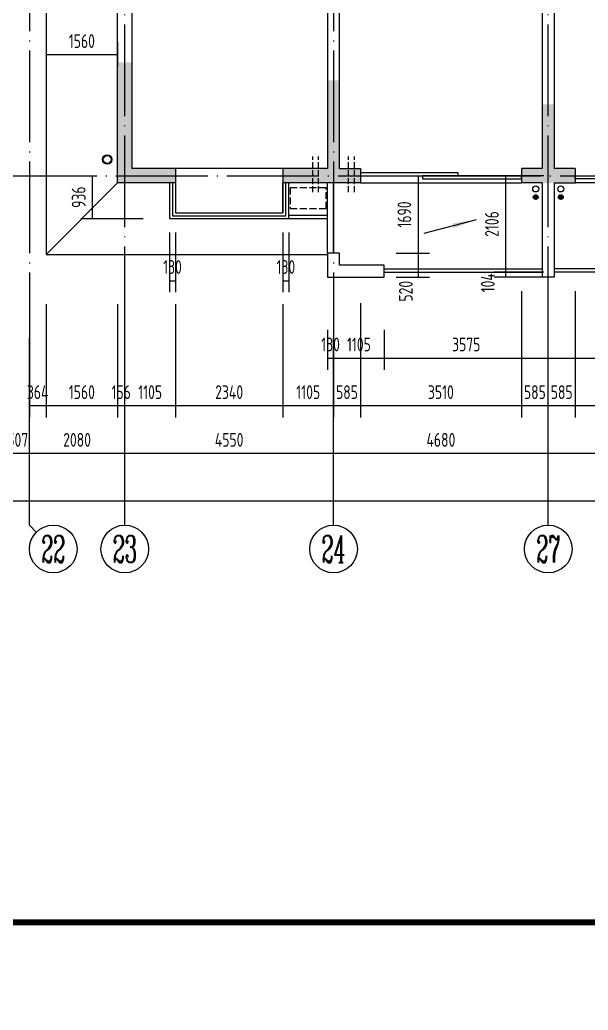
# Model space of a CAD drawing. Extents: x -726032 to 135930, y -151624 to 587044.
# Drawn here: x -666225 to -653837, y 531826 to 553422 of the extents above; entities that cross this region are included whole.
import ezdxf
from ezdxf.enums import TextEntityAlignment as Align

# ---------------------------------------------------------------- set-up
doc = ezdxf.new("R2010")
doc.units = 0
doc.header["$LTSCALE"] = 1000
doc.header["$MEASUREMENT"] = 0
doc.linetypes.add('DASH', pattern=[0.35, 0.25, -0.1])
doc.linetypes.add('DOTE', pattern=[2.42, 2, -0.2, 0.02, -0.2])
doc.layers.get('0').update_dxf_attribs({"linetype": 'CONTINUOUS'})
doc.layers.get('DEFPOINTS').update_dxf_attribs({"color": 1, "linetype": 'CONTINUOUS'})
for name, color, linetype in [('AXIS', 245, 'CONTINUOUS'), ('AXIS_TEXT', 7, 'CONTINUOUS'), ('COLUMN', 170, 'CONTINUOUS'), ('DOTE', 8, 'DOTE'), ('GROUND', 45, 'CONTINUOUS'), ('PUB_DIM', 245, 'CONTINUOUS'), ('PUB_TITLE', 1, 'CONTINUOUS'), ('ROOF', 4, 'CONTINUOUS'), ('WALL', 255, 'CONTINUOUS'), ('WINDOW', 155, 'CONTINUOUS'), ('空调', 245, 'CONTINUOUS'), ('雨水管', 20, 'CONTINUOUS')]:
    doc.layers.add(name, color=color, linetype=linetype)
doc.styles.add('COMPLEX', font='COMPLEX')
doc.styles.add('DIM_FONT', font='isocp.shx', dxfattribs={"width": 0.8})
doc.dimstyles.new('AXIS', dxfattribs={"dimtxt": 300, "dimasz": 1, "dimexe": 250, "dimexo": 300, "dimgap": 150, "dimtad": 1, "dimdec": 0, "dimzin": 0, "dimdsep": 46, "dimtxsty": 'DIM_FONT', "dimcen": 0.09, "dimse1": 1, "dimse2": 1, "dimclrt": 142, "dimadec": 0, "dimazin": 0, "dimtfac": 1, "dimtdec": 0, "dimtix": 1, "dimtmove": 2, "dimatfit": 3, "dimfxl": 1, "dimtolj": 1, "dimtzin": 0, "dimarcsym": 0})
doc.dimstyles.new('DIMA', dxfattribs={"dimtxt": 300, "dimasz": 1, "dimexe": 250, "dimexo": 300, "dimgap": 150, "dimtad": 1, "dimdec": 0, "dimzin": 0, "dimdsep": 46, "dimtxsty": 'DIM_FONT', "dimcen": 0.09, "dimse1": 1, "dimclrt": 142, "dimadec": 0, "dimazin": 0, "dimtfac": 1, "dimtdec": 0, "dimtix": 1, "dimtmove": 2, "dimatfit": 3, "dimfxl": 1, "dimtolj": 1, "dimtzin": 0, "dimarcsym": 0})
doc.dimstyles.new('DIMB', dxfattribs={"dimtxt": 300, "dimasz": 1, "dimexe": 250, "dimexo": 300, "dimgap": 150, "dimtad": 1, "dimdec": 0, "dimzin": 0, "dimdsep": 46, "dimtxsty": 'DIM_FONT', "dimcen": 0.09, "dimse2": 1, "dimclrt": 142, "dimadec": 0, "dimazin": 0, "dimtfac": 1, "dimtdec": 0, "dimtix": 1, "dimtmove": 2, "dimatfit": 3, "dimfxl": 1, "dimtolj": 1, "dimtzin": 0, "dimarcsym": 0})
doc.dimstyles.new('DIMN', dxfattribs={"dimtxt": 300, "dimasz": 1, "dimexe": 250, "dimexo": 300, "dimgap": 150, "dimtad": 1, "dimdec": 0, "dimzin": 0, "dimdsep": 46, "dimtxsty": 'DIM_FONT', "dimcen": 0.09, "dimclrt": 142, "dimadec": 0, "dimazin": 0, "dimtfac": 1, "dimtdec": 0, "dimtix": 1, "dimtmove": 2, "dimatfit": 3, "dimfxl": 1, "dimtolj": 1, "dimtzin": 0, "dimarcsym": 0})

# ---------------------------------------------------------------- blocks, each defined once
blk = doc.blocks.new('*D3167')
at = {"layer": 'AXIS', "color": 0, "lineweight": -2, "transparency": 16777216}
blk.add_line((-650028, 543963), (-654706, 543963), dxfattribs=at)
at = {"layer": 'AXIS', "color": 0, "transparency": 16777216}
for points in [[(-654706, 543963), (-654706, 543963), (-654707, 543963)], [(-650028, 543963), (-650028, 543963), (-650027, 543963)]]:
    blk.add_solid(points, dxfattribs=at)
at = {"layer": 'DEFPOINTS', "color": 0, "transparency": 16777216}
for p in [(-654707, 546480), (-650027, 546480), (-654707, 543963)]:
    blk.add_point(p, dxfattribs=at)
at = {"layer": 'AXIS', "color": 142, "transparency": 16777216, "insert": (-652367, 544263), "char_height": 300, "attachment_point": 5, "style": 'DIM_FONT'}
blk.add_mtext('\\A1;4680', dxfattribs=at)
blk = doc.blocks.new('*D491')
at = {"layer": 'DEFPOINTS', "color": 0, "transparency": 16777216}
for p in [(-654122, 547806), (-650612, 547546), (-654122, 545003)]:
    blk.add_point(p, dxfattribs=at)
at = {"layer": 'PUB_DIM', "color": 0, "lineweight": -2, "transparency": 16777216}
for p, q in [((-654122, 547506), (-654122, 544753)), ((-650612, 547246), (-650612, 544753)), ((-650613, 545003), (-654121, 545003))]:
    blk.add_line(p, q, dxfattribs=at)
at = {"layer": 'PUB_DIM', "color": 0, "transparency": 16777216}
for points in [[(-654121, 545003), (-654121, 545003), (-654122, 545003)], [(-650613, 545003), (-650613, 545003), (-650612, 545003)]]:
    blk.add_solid(points, dxfattribs=at)
at = {"layer": 'PUB_DIM', "color": 142, "transparency": 16777216, "insert": (-652367, 545303), "char_height": 300, "attachment_point": 5, "style": 'DIM_FONT'}
blk.add_mtext('\\A1;3510', dxfattribs=at)
blk = doc.blocks.new('*D1717')
at = {"layer": 'DEFPOINTS', "color": 0, "transparency": 16777216}
for p in [(-654707, 546963), (-651132, 546963), (-651132, 546043)]:
    blk.add_point(p, dxfattribs=at)
at = {"layer": 'PUB_DIM', "color": 0, "lineweight": -2, "transparency": 16777216}
for p, q in [((-651132, 546663), (-651132, 545793)), ((-654706, 546043), (-651133, 546043))]:
    blk.add_line(p, q, dxfattribs=at)
at = {"layer": 'PUB_DIM', "color": 0, "transparency": 16777216}
for points in [[(-654706, 546043), (-654706, 546043), (-654707, 546043)], [(-651133, 546043), (-651133, 546043), (-651132, 546043)]]:
    blk.add_solid(points, dxfattribs=at)
at = {"layer": 'PUB_DIM', "color": 142, "transparency": 16777216, "insert": (-652919, 546343), "char_height": 300, "attachment_point": 5, "style": 'DIM_FONT'}
blk.add_mtext('\\A1;3575', dxfattribs=at)
blk = doc.blocks.new('*D513')
at = {"layer": 'AXIS', "color": 0, "lineweight": -2, "transparency": 16777216}
for p, q in [((-711920, 546180), (-711920, 542673)), ((-643241, 546180), (-643241, 542673)), ((-643242, 542923), (-711919, 542923))]:
    blk.add_line(p, q, dxfattribs=at)
at = {"layer": 'AXIS', "color": 0, "transparency": 16777216}
for points in [[(-711919, 542923), (-711919, 542923), (-711920, 542923)], [(-643242, 542923), (-643242, 542923), (-643241, 542923)]]:
    blk.add_solid(points, dxfattribs=at)
at = {"layer": 'DEFPOINTS', "color": 0, "transparency": 16777216}
for p in [(-711920, 546480), (-643241, 546480), (-711920, 542923)]:
    blk.add_point(p, dxfattribs=at)
at = {"layer": 'AXIS', "color": 142, "transparency": 16777216, "insert": (-677580, 543223), "char_height": 300, "attachment_point": 5, "style": 'DIM_FONT'}
blk.add_mtext('\\A1;68679', dxfattribs=at)
blk = doc.blocks.new('*D3810')
at = {"layer": 'DEFPOINTS', "color": 0, "transparency": 16777216}
for p in [(-663937, 547520), (-662832, 547520), (-663937, 545003)]:
    blk.add_point(p, dxfattribs=at)
at = {"layer": 'PUB_DIM', "color": 0, "lineweight": -2, "transparency": 16777216}
for p, q in [((-662832, 547220), (-662832, 544753)), ((-662833, 545003), (-663936, 545003))]:
    blk.add_line(p, q, dxfattribs=at)
at = {"layer": 'PUB_DIM', "color": 0, "transparency": 16777216}
for points in [[(-663936, 545003), (-663936, 545003), (-663937, 545003)], [(-662833, 545003), (-662833, 545003), (-662832, 545003)]]:
    blk.add_solid(points, dxfattribs=at)
at = {"layer": 'PUB_DIM', "color": 142, "transparency": 16777216, "insert": (-663384, 545303), "char_height": 300, "attachment_point": 5, "style": 'DIM_FONT'}
blk.add_mtext('\\A1;1105', dxfattribs=at)
blk = doc.blocks.new('*D3811')
at = {"layer": 'DEFPOINTS', "color": 0, "transparency": 16777216}
for p in [(-664642, 550022), (-663234, 550022), (-663234, 549086)]:
    blk.add_point(p, dxfattribs=at)
at = {"layer": 'PUB_DIM', "color": 0, "lineweight": -2, "transparency": 16777216}
for p, q in [((-664642, 549087), (-664642, 550021)), ((-663534, 549086), (-664892, 549086))]:
    blk.add_line(p, q, dxfattribs=at)
at = {"layer": 'PUB_DIM', "color": 0, "transparency": 16777216}
for points in [[(-664642, 550021), (-664641, 550021), (-664642, 550022)], [(-664642, 549087), (-664641, 549087), (-664642, 549086)]]:
    blk.add_solid(points, dxfattribs=at)
at = {"layer": 'PUB_DIM', "color": 142, "transparency": 16777216, "insert": (-664942, 549554), "char_height": 300, "attachment_point": 5, "rotation": 90, "style": 'DIM_FONT'}
blk.add_mtext('\\A1;936', dxfattribs=at)
blk = doc.blocks.new('_AXISO')
blk.add_circle((0, 0), 0.5)
at = {"layer": 'AXIS_TEXT', "style": 'COMPLEX', "width": 1.041667}
blk.add_attdef('A', text='', height=0.56, dxfattribs=at).set_placement((-0.25, -0.28), (0.25, -0.28), align=Align.FIT)
blk = doc.blocks.new('*D3390')
at = {"layer": 'AXIS', "color": 0, "lineweight": -2, "transparency": 16777216}
blk.add_line((-659388, 543963), (-663936, 543963), dxfattribs=at)
at = {"layer": 'AXIS', "color": 0, "transparency": 16777216}
for points in [[(-663936, 543963), (-663936, 543963), (-663937, 543963)], [(-659388, 543963), (-659388, 543963), (-659387, 543963)]]:
    blk.add_solid(points, dxfattribs=at)
at = {"layer": 'DEFPOINTS', "color": 0, "transparency": 16777216}
for p in [(-663937, 546480), (-659387, 546480), (-663937, 543963)]:
    blk.add_point(p, dxfattribs=at)
at = {"layer": 'AXIS', "color": 142, "transparency": 16777216, "insert": (-661662, 544263), "char_height": 300, "attachment_point": 5, "style": 'DIM_FONT'}
blk.add_mtext('\\A1;4550', dxfattribs=at)
blk = doc.blocks.new('_AXISO1')
blk.add_line((0.354, -0.146), (0.5, 0))
blk.add_circle((0, -0.5), 0.5)
at = {"layer": 'AXIS_TEXT', "style": 'COMPLEX', "width": 1.041667}
blk.add_attdef('A', text='', height=0.56, dxfattribs=at).set_placement((-0.25, -0.78), (0.25, -0.78), align=Align.FIT)
blk = doc.blocks.new('*D3391')
at = {"layer": 'AXIS', "color": 0, "lineweight": -2, "transparency": 16777216}
for p, q in [((-666525, 543963), (-666526, 543963)), ((-666017, 543963), (-666524, 543963)), ((-666016, 543963), (-666015, 543963))]:
    blk.add_line(p, q, dxfattribs=at)
at = {"layer": 'AXIS', "color": 0, "transparency": 16777216}
for points in [[(-666525, 543963), (-666525, 543963), (-666524, 543963)], [(-666016, 543963), (-666016, 543963), (-666017, 543963)]]:
    blk.add_solid(points, dxfattribs=at)
at = {"layer": 'DEFPOINTS', "color": 0, "transparency": 16777216}
for p in [(-666524, 546480), (-666017, 546480), (-666524, 543963)]:
    blk.add_point(p, dxfattribs=at)
at = {"layer": 'AXIS', "color": 142, "transparency": 16777216, "insert": (-666270, 544263), "char_height": 300, "attachment_point": 5, "style": 'DIM_FONT'}
blk.add_mtext('\\A1;507', dxfattribs=at)
blk = doc.blocks.new('*D1314')
at = {"layer": 'DEFPOINTS', "color": 0, "transparency": 16777216}
for p in [(-666017, 547520), (-665653, 547520), (-666017, 545003)]:
    blk.add_point(p, dxfattribs=at)
at = {"layer": 'PUB_DIM', "color": 0, "lineweight": -2, "transparency": 16777216}
for p, q in [((-666017, 547220), (-666017, 544753)), ((-665653, 547220), (-665653, 544753)), ((-666018, 545003), (-666019, 545003)), ((-665653, 545003), (-666017, 545003)), ((-665652, 545003), (-665651, 545003))]:
    blk.add_line(p, q, dxfattribs=at)
at = {"layer": 'PUB_DIM', "color": 0, "transparency": 16777216}
for points in [[(-666018, 545003), (-666018, 545003), (-666017, 545003)], [(-665652, 545003), (-665652, 545003), (-665653, 545003)]]:
    blk.add_solid(points, dxfattribs=at)
at = {"layer": 'PUB_DIM', "color": 142, "transparency": 16777216, "insert": (-665835, 545303), "char_height": 300, "attachment_point": 5, "style": 'DIM_FONT'}
blk.add_mtext('\\A1;364', dxfattribs=at)
blk = doc.blocks.new('*D1315')
at = {"layer": 'DEFPOINTS', "color": 0, "transparency": 16777216}
for p in [(-665653, 553232), (-664093, 553232), (-665653, 552658)]:
    blk.add_point(p, dxfattribs=at)
at = {"layer": 'PUB_DIM', "color": 0, "lineweight": -2, "transparency": 16777216}
for p, q in [((-665653, 552932), (-665653, 552408)), ((-664093, 552932), (-664093, 552408)), ((-664094, 552658), (-665652, 552658))]:
    blk.add_line(p, q, dxfattribs=at)
at = {"layer": 'PUB_DIM', "color": 0, "transparency": 16777216}
for points in [[(-665652, 552659), (-665652, 552658), (-665653, 552658)], [(-664094, 552659), (-664094, 552658), (-664093, 552658)]]:
    blk.add_solid(points, dxfattribs=at)
at = {"layer": 'PUB_DIM', "color": 142, "transparency": 16777216, "insert": (-664873, 552958), "char_height": 300, "attachment_point": 5, "style": 'DIM_FONT'}
blk.add_mtext('\\A1;1560', dxfattribs=at)
blk = doc.blocks.new('*D1316')
at = {"layer": 'DEFPOINTS', "color": 0, "transparency": 16777216}
for p in [(-665653, 547520), (-664093, 547520), (-665653, 545003)]:
    blk.add_point(p, dxfattribs=at)
at = {"layer": 'PUB_DIM', "color": 0, "lineweight": -2, "transparency": 16777216}
for p, q in [((-665653, 547220), (-665653, 544753)), ((-664093, 547220), (-664093, 544753)), ((-664094, 545003), (-665652, 545003))]:
    blk.add_line(p, q, dxfattribs=at)
at = {"layer": 'PUB_DIM', "color": 0, "transparency": 16777216}
for points in [[(-665652, 545003), (-665652, 545003), (-665653, 545003)], [(-664094, 545003), (-664094, 545003), (-664093, 545003)]]:
    blk.add_solid(points, dxfattribs=at)
at = {"layer": 'PUB_DIM', "color": 142, "transparency": 16777216, "insert": (-664873, 545303), "char_height": 300, "attachment_point": 5, "style": 'DIM_FONT'}
blk.add_mtext('\\A1;1560', dxfattribs=at)
blk = doc.blocks.new('*D3392')
at = {"layer": 'AXIS', "color": 0, "lineweight": -2, "transparency": 16777216}
blk.add_line((-663938, 543963), (-666016, 543963), dxfattribs=at)
at = {"layer": 'AXIS', "color": 0, "transparency": 16777216}
for points in [[(-666016, 543963), (-666016, 543963), (-666017, 543963)], [(-663938, 543963), (-663938, 543963), (-663937, 543963)]]:
    blk.add_solid(points, dxfattribs=at)
at = {"layer": 'DEFPOINTS', "color": 0, "transparency": 16777216}
for p in [(-666017, 546480), (-663937, 546480), (-666017, 543963)]:
    blk.add_point(p, dxfattribs=at)
at = {"layer": 'AXIS', "color": 142, "transparency": 16777216, "insert": (-664977, 544263), "char_height": 300, "attachment_point": 5, "style": 'DIM_FONT'}
blk.add_mtext('\\A1;2080', dxfattribs=at)
blk = doc.blocks.new('*D2577')
at = {"layer": 'DEFPOINTS', "color": 0, "transparency": 16777216}
for p in [(-664093, 547520), (-663937, 547520), (-664093, 545003)]:
    blk.add_point(p, dxfattribs=at)
at = {"layer": 'PUB_DIM', "color": 0, "lineweight": -2, "transparency": 16777216}
for p, q in [((-664093, 547220), (-664093, 544753)), ((-664094, 545003), (-664095, 545003)), ((-663937, 545003), (-664093, 545003)), ((-663936, 545003), (-663935, 545003))]:
    blk.add_line(p, q, dxfattribs=at)
at = {"layer": 'PUB_DIM', "color": 0, "transparency": 16777216}
for points in [[(-664094, 545003), (-664094, 545003), (-664093, 545003)], [(-663936, 545003), (-663936, 545003), (-663937, 545003)]]:
    blk.add_solid(points, dxfattribs=at)
at = {"layer": 'PUB_DIM', "color": 142, "transparency": 16777216, "insert": (-664015, 545303), "char_height": 300, "attachment_point": 5, "style": 'DIM_FONT'}
blk.add_mtext('\\A1;156', dxfattribs=at)
blk = doc.blocks.new('*D3818')
at = {"layer": 'DEFPOINTS', "color": 0, "transparency": 16777216}
for p in [(-654707, 547806), (-654122, 547806), (-654707, 545003)]:
    blk.add_point(p, dxfattribs=at)
at = {"layer": 'PUB_DIM', "color": 0, "lineweight": -2, "transparency": 16777216}
for p, q in [((-654122, 547506), (-654122, 544753)), ((-654708, 545003), (-654709, 545003)), ((-654122, 545003), (-654707, 545003)), ((-654121, 545003), (-654120, 545003))]:
    blk.add_line(p, q, dxfattribs=at)
at = {"layer": 'PUB_DIM', "color": 0, "transparency": 16777216}
for points in [[(-654708, 545003), (-654708, 545003), (-654707, 545003)], [(-654121, 545003), (-654121, 545003), (-654122, 545003)]]:
    blk.add_solid(points, dxfattribs=at)
at = {"layer": 'PUB_DIM', "color": 142, "transparency": 16777216, "insert": (-654414, 545303), "char_height": 300, "attachment_point": 5, "style": 'DIM_FONT'}
blk.add_mtext('\\A1;585', dxfattribs=at)
blk = doc.blocks.new('*D2593')
at = {"layer": 'DEFPOINTS', "color": 0, "transparency": 16777216}
for p in [(-655292, 547806), (-654707, 547806), (-655292, 545003)]:
    blk.add_point(p, dxfattribs=at)
at = {"layer": 'PUB_DIM', "color": 0, "lineweight": -2, "transparency": 16777216}
for p, q in [((-655292, 547506), (-655292, 544753)), ((-655293, 545003), (-655294, 545003)), ((-654707, 545003), (-655292, 545003)), ((-654706, 545003), (-654705, 545003))]:
    blk.add_line(p, q, dxfattribs=at)
at = {"layer": 'PUB_DIM', "color": 0, "transparency": 16777216}
for points in [[(-655293, 545003), (-655293, 545003), (-655292, 545003)], [(-654706, 545003), (-654706, 545003), (-654707, 545003)]]:
    blk.add_solid(points, dxfattribs=at)
at = {"layer": 'PUB_DIM', "color": 142, "transparency": 16777216, "insert": (-654999, 545303), "char_height": 300, "attachment_point": 5, "style": 'DIM_FONT'}
blk.add_mtext('\\A1;585', dxfattribs=at)
blk = doc.blocks.new('*D1330')
at = {"layer": 'DEFPOINTS', "color": 0, "transparency": 16777216}
for p in [(-659387, 547546), (-658802, 547546), (-659387, 545003)]:
    blk.add_point(p, dxfattribs=at)
at = {"layer": 'PUB_DIM', "color": 0, "lineweight": -2, "transparency": 16777216}
for p, q in [((-659387, 547246), (-659387, 544753)), ((-658802, 547246), (-658802, 544753)), ((-659388, 545003), (-659389, 545003)), ((-658802, 545003), (-659387, 545003)), ((-658801, 545003), (-658800, 545003))]:
    blk.add_line(p, q, dxfattribs=at)
at = {"layer": 'PUB_DIM', "color": 0, "transparency": 16777216}
for points in [[(-659388, 545003), (-659388, 545003), (-659387, 545003)], [(-658801, 545003), (-658801, 545003), (-658802, 545003)]]:
    blk.add_solid(points, dxfattribs=at)
at = {"layer": 'PUB_DIM', "color": 142, "transparency": 16777216, "insert": (-659094, 545303), "char_height": 300, "attachment_point": 5, "style": 'DIM_FONT'}
blk.add_mtext('\\A1;585', dxfattribs=at)
blk = doc.blocks.new('*D2594')
at = {"layer": 'DEFPOINTS', "color": 0, "transparency": 16777216}
for p in [(-659387, 546963), (-658282, 546963), (-658282, 546043)]:
    blk.add_point(p, dxfattribs=at)
at = {"layer": 'PUB_DIM', "color": 0, "lineweight": -2, "transparency": 16777216}
for p, q in [((-658282, 546663), (-658282, 545793)), ((-659386, 546043), (-658283, 546043))]:
    blk.add_line(p, q, dxfattribs=at)
at = {"layer": 'PUB_DIM', "color": 0, "transparency": 16777216}
for points in [[(-659386, 546043), (-659386, 546043), (-659387, 546043)], [(-658283, 546043), (-658283, 546043), (-658282, 546043)]]:
    blk.add_solid(points, dxfattribs=at)
at = {"layer": 'PUB_DIM', "color": 142, "transparency": 16777216, "insert": (-658834, 546343), "char_height": 300, "attachment_point": 5, "style": 'DIM_FONT'}
blk.add_mtext('\\A1;1105', dxfattribs=at)
blk = doc.blocks.new('*D3819')
at = {"layer": 'DEFPOINTS', "color": 0, "transparency": 16777216}
for p in [(-659517, 546963), (-659387, 546963), (-659387, 546043)]:
    blk.add_point(p, dxfattribs=at)
at = {"layer": 'PUB_DIM', "color": 0, "lineweight": -2, "transparency": 16777216}
for p, q in [((-659517, 546663), (-659517, 545793)), ((-659518, 546043), (-659519, 546043)), ((-659517, 546043), (-659387, 546043)), ((-659386, 546043), (-659385, 546043))]:
    blk.add_line(p, q, dxfattribs=at)
at = {"layer": 'PUB_DIM', "color": 0, "transparency": 16777216}
for points in [[(-659518, 546043), (-659518, 546043), (-659517, 546043)], [(-659386, 546043), (-659386, 546043), (-659387, 546043)]]:
    blk.add_solid(points, dxfattribs=at)
at = {"layer": 'PUB_DIM', "color": 142, "transparency": 16777216, "insert": (-659452, 546343), "char_height": 300, "attachment_point": 5, "style": 'DIM_FONT'}
blk.add_mtext('\\A1;130', dxfattribs=at)
blk = doc.blocks.new('*D3395')
at = {"layer": 'AXIS', "color": 0, "lineweight": -2, "transparency": 16777216}
blk.add_line((-654708, 543963), (-659386, 543963), dxfattribs=at)
at = {"layer": 'AXIS', "color": 0, "transparency": 16777216}
for points in [[(-659386, 543963), (-659386, 543963), (-659387, 543963)], [(-654708, 543963), (-654708, 543963), (-654707, 543963)]]:
    blk.add_solid(points, dxfattribs=at)
at = {"layer": 'DEFPOINTS', "color": 0, "transparency": 16777216}
for p in [(-659387, 546480), (-654707, 546480), (-659387, 543963)]:
    blk.add_point(p, dxfattribs=at)
at = {"layer": 'AXIS', "color": 142, "transparency": 16777216, "insert": (-657047, 544263), "char_height": 300, "attachment_point": 5, "style": 'DIM_FONT'}
blk.add_mtext('\\A1;4680', dxfattribs=at)
blk = doc.blocks.new('*D1331')
at = {"layer": 'DEFPOINTS', "color": 0, "transparency": 16777216}
for p in [(-655292, 547806), (-658802, 547546), (-658802, 545003)]:
    blk.add_point(p, dxfattribs=at)
at = {"layer": 'PUB_DIM', "color": 0, "lineweight": -2, "transparency": 16777216}
for p, q in [((-655292, 547506), (-655292, 544753)), ((-658802, 547246), (-658802, 544753)), ((-655293, 545003), (-658801, 545003))]:
    blk.add_line(p, q, dxfattribs=at)
at = {"layer": 'PUB_DIM', "color": 0, "transparency": 16777216}
for points in [[(-658801, 545003), (-658801, 545003), (-658802, 545003)], [(-655293, 545003), (-655293, 545003), (-655292, 545003)]]:
    blk.add_solid(points, dxfattribs=at)
at = {"layer": 'PUB_DIM', "color": 142, "transparency": 16777216, "insert": (-657047, 545303), "char_height": 300, "attachment_point": 5, "style": 'DIM_FONT'}
blk.add_mtext('\\A1;3510', dxfattribs=at)
blk = doc.blocks.new('*D3820')
at = {"layer": 'DEFPOINTS', "color": 0, "transparency": 16777216}
for p in [(-658282, 546963), (-654707, 546963), (-654707, 546043)]:
    blk.add_point(p, dxfattribs=at)
at = {"layer": 'PUB_DIM', "color": 0, "lineweight": -2, "transparency": 16777216}
for p, q in [((-658282, 546663), (-658282, 545793)), ((-658281, 546043), (-654708, 546043))]:
    blk.add_line(p, q, dxfattribs=at)
at = {"layer": 'PUB_DIM', "color": 0, "transparency": 16777216}
for points in [[(-658281, 546043), (-658281, 546043), (-658282, 546043)], [(-654708, 546043), (-654708, 546043), (-654707, 546043)]]:
    blk.add_solid(points, dxfattribs=at)
at = {"layer": 'PUB_DIM', "color": 142, "transparency": 16777216, "insert": (-656494, 546343), "char_height": 300, "attachment_point": 5, "style": 'DIM_FONT'}
blk.add_mtext('\\A1;3575', dxfattribs=at)
blk = doc.blocks.new('*D1332')
at = {"layer": 'DEFPOINTS', "color": 0, "transparency": 16777216}
for p in [(-662962, 549086), (-662832, 549086), (-662832, 547732)]:
    blk.add_point(p, dxfattribs=at)
at = {"layer": 'PUB_DIM', "color": 0, "lineweight": -2, "transparency": 16777216}
for p, q in [((-662962, 548786), (-662962, 547482)), ((-662832, 548786), (-662832, 547482)), ((-662963, 547732), (-662964, 547732)), ((-662962, 547732), (-662832, 547732)), ((-662831, 547732), (-662830, 547732))]:
    blk.add_line(p, q, dxfattribs=at)
at = {"layer": 'PUB_DIM', "color": 0, "transparency": 16777216}
for points in [[(-662963, 547732), (-662963, 547732), (-662962, 547732)], [(-662831, 547732), (-662831, 547732), (-662832, 547732)]]:
    blk.add_solid(points, dxfattribs=at)
at = {"layer": 'PUB_DIM', "color": 142, "transparency": 16777216, "insert": (-662897, 548032), "char_height": 300, "attachment_point": 5, "style": 'DIM_FONT'}
blk.add_mtext('\\A1;130', dxfattribs=at)
blk = doc.blocks.new('*D2600')
at = {"layer": 'DEFPOINTS', "color": 0, "transparency": 16777216}
for p in [(-660492, 547520), (-659387, 547546), (-660492, 545003)]:
    blk.add_point(p, dxfattribs=at)
at = {"layer": 'PUB_DIM', "color": 0, "lineweight": -2, "transparency": 16777216}
for p, q in [((-660492, 547220), (-660492, 544753)), ((-659388, 545003), (-660491, 545003))]:
    blk.add_line(p, q, dxfattribs=at)
at = {"layer": 'PUB_DIM', "color": 0, "transparency": 16777216}
for points in [[(-660491, 545003), (-660491, 545003), (-660492, 545003)], [(-659388, 545003), (-659388, 545003), (-659387, 545003)]]:
    blk.add_solid(points, dxfattribs=at)
at = {"layer": 'PUB_DIM', "color": 142, "transparency": 16777216, "insert": (-659939, 545303), "char_height": 300, "attachment_point": 5, "style": 'DIM_FONT'}
blk.add_mtext('\\A1;1105', dxfattribs=at)
blk = doc.blocks.new('*D1333')
at = {"layer": 'DEFPOINTS', "color": 0, "transparency": 16777216}
for p in [(-662832, 547520), (-660492, 547520), (-662832, 545003)]:
    blk.add_point(p, dxfattribs=at)
at = {"layer": 'PUB_DIM', "color": 0, "lineweight": -2, "transparency": 16777216}
for p, q in [((-662832, 547220), (-662832, 544753)), ((-660492, 547220), (-660492, 544753)), ((-660493, 545003), (-662831, 545003))]:
    blk.add_line(p, q, dxfattribs=at)
at = {"layer": 'PUB_DIM', "color": 0, "transparency": 16777216}
for points in [[(-662831, 545003), (-662831, 545003), (-662832, 545003)], [(-660493, 545003), (-660493, 545003), (-660492, 545003)]]:
    blk.add_solid(points, dxfattribs=at)
at = {"layer": 'PUB_DIM', "color": 142, "transparency": 16777216, "insert": (-661662, 545303), "char_height": 300, "attachment_point": 5, "style": 'DIM_FONT'}
blk.add_mtext('\\A1;2340', dxfattribs=at)
blk = doc.blocks.new('*D1334')
at = {"layer": 'DEFPOINTS', "color": 0, "transparency": 16777216}
for p in [(-660492, 549086), (-660362, 549086), (-660362, 547732)]:
    blk.add_point(p, dxfattribs=at)
at = {"layer": 'PUB_DIM', "color": 0, "lineweight": -2, "transparency": 16777216}
for p, q in [((-660492, 548786), (-660492, 547482)), ((-660362, 548786), (-660362, 547482)), ((-660493, 547732), (-660494, 547732)), ((-660492, 547732), (-660362, 547732)), ((-660361, 547732), (-660360, 547732))]:
    blk.add_line(p, q, dxfattribs=at)
at = {"layer": 'PUB_DIM', "color": 0, "transparency": 16777216}
for points in [[(-660493, 547732), (-660493, 547732), (-660492, 547732)], [(-660361, 547732), (-660361, 547732), (-660362, 547732)]]:
    blk.add_solid(points, dxfattribs=at)
at = {"layer": 'PUB_DIM', "color": 142, "transparency": 16777216, "insert": (-660427, 548032), "char_height": 300, "attachment_point": 5, "style": 'DIM_FONT'}
blk.add_mtext('\\A1;130', dxfattribs=at)
blk = doc.blocks.new('*D3975')
at = {"layer": 'DEFPOINTS', "color": 0, "transparency": 16777216}
for p in [(-658325, 548332), (-658325, 547812), (-657543, 547812)]:
    blk.add_point(p, dxfattribs=at)
at = {"layer": 'PUB_DIM', "color": 0, "lineweight": -2, "transparency": 16777216}
for p, q in [((-658025, 548332), (-657293, 548332)), ((-657543, 548331), (-657543, 547813)), ((-658025, 547812), (-657293, 547812))]:
    blk.add_line(p, q, dxfattribs=at)
at = {"layer": 'PUB_DIM', "color": 0, "transparency": 16777216}
for points in [[(-657543, 548331), (-657543, 548331), (-657543, 548332)], [(-657543, 547813), (-657543, 547813), (-657543, 547812)]]:
    blk.add_solid(points, dxfattribs=at)
at = {"layer": 'PUB_DIM', "color": 142, "transparency": 16777216, "insert": (-657812, 547504), "char_height": 300, "attachment_point": 5, "rotation": 90, "style": 'DIM_FONT'}
blk.add_mtext('\\A1;520', dxfattribs=at)
blk = doc.blocks.new('*D3976')
at = {"layer": 'DEFPOINTS', "color": 0, "transparency": 16777216}
for p in [(-658507, 550022), (-658325, 548332), (-657543, 548332)]:
    blk.add_point(p, dxfattribs=at)
at = {"layer": 'PUB_DIM', "color": 0, "lineweight": -2, "transparency": 16777216}
for p, q in [((-658207, 550022), (-657293, 550022)), ((-657543, 550021), (-657543, 548333)), ((-658025, 548332), (-657293, 548332))]:
    blk.add_line(p, q, dxfattribs=at)
at = {"layer": 'PUB_DIM', "color": 0, "transparency": 16777216}
for points in [[(-657543, 550021), (-657543, 550021), (-657543, 550022)], [(-657543, 548333), (-657543, 548333), (-657543, 548332)]]:
    blk.add_solid(points, dxfattribs=at)
at = {"layer": 'PUB_DIM', "color": 142, "transparency": 16777216, "insert": (-657843, 549177), "char_height": 300, "attachment_point": 5, "rotation": 90, "style": 'DIM_FONT'}
blk.add_mtext('\\A1;1690', dxfattribs=at)
blk = doc.blocks.new('_ARROW')
blk.add_solid([(0, 0), (-1, 0.1), (-1, -0.1)])
blk = doc.blocks.new('*D3974')
at = {"layer": 'DEFPOINTS', "color": 0, "transparency": 16777216}
for p in [(-655635, 550022), (-654501, 550022), (-654501, 547916)]:
    blk.add_point(p, dxfattribs=at)
at = {"layer": 'PUB_DIM', "color": 0, "lineweight": -2, "transparency": 16777216}
for p, q in [((-654801, 550022), (-655885, 550022)), ((-655635, 547917), (-655635, 550021)), ((-654801, 547916), (-655885, 547916))]:
    blk.add_line(p, q, dxfattribs=at)
at = {"layer": 'PUB_DIM', "color": 0, "transparency": 16777216}
for points in [[(-655635, 550021), (-655634, 550021), (-655635, 550022)], [(-655635, 547917), (-655634, 547917), (-655635, 547916)]]:
    blk.add_solid(points, dxfattribs=at)
at = {"layer": 'PUB_DIM', "color": 142, "transparency": 16777216, "insert": (-655935, 548969), "char_height": 300, "attachment_point": 5, "rotation": 90, "style": 'DIM_FONT'}
blk.add_mtext('\\A1;2106', dxfattribs=at)
blk = doc.blocks.new('*D3973')
at = {"layer": 'DEFPOINTS', "color": 0, "transparency": 16777216}
for p in [(-655635, 547916), (-654501, 547916), (-654501, 547812)]:
    blk.add_point(p, dxfattribs=at)
at = {"layer": 'PUB_DIM', "color": 0, "lineweight": -2, "transparency": 16777216}
for p, q in [((-654801, 547916), (-655885, 547916)), ((-655635, 547917), (-655635, 547918)), ((-655635, 547812), (-655635, 547916)), ((-654801, 547812), (-655885, 547812)), ((-655635, 547811), (-655635, 547810))]:
    blk.add_line(p, q, dxfattribs=at)
at = {"layer": 'PUB_DIM', "color": 0, "transparency": 16777216}
for points in [[(-655635, 547917), (-655634, 547917), (-655635, 547916)], [(-655635, 547811), (-655634, 547811), (-655635, 547812)]]:
    blk.add_solid(points, dxfattribs=at)
at = {"layer": 'PUB_DIM', "color": 142, "transparency": 16777216, "insert": (-656025, 547688), "char_height": 300, "attachment_point": 5, "rotation": 90, "style": 'DIM_FONT'}
blk.add_mtext('\\A1;104', dxfattribs=at)

msp = doc.modelspace()

# ---------------------------------------------------------------- hatches: boundary and pattern name
at = {"layer": '雨水管'}
h = msp.add_hatch(dxfattribs=at)
h.set_pattern_fill('ANSI31', color=256, scale=130, style=0)
h.set_pattern_definition([(45, (-1175736.375, 891587.842), (-11.4904852, 11.4904852), [])])
h.paths.add_polyline_path([(-655032.6, 549556.1, 1), (-654928.6, 549556.1, 1)])
h = msp.add_hatch(dxfattribs=at)
h.set_pattern_fill('ANSI31', color=256, scale=130, style=0)
h.set_pattern_definition([(135, (-133677.36, 891587.842), (11.4904852, 11.4904852), [])])
h.paths.add_polyline_path([(-654485.2, 549556.1, 1), (-654381.2, 549556.1, 1)])

# ---------------------------------------------------------------- linework, layer by layer
at = {"layer": 'AXIS'}
for p, q in [((-666016.9, 542402.9), (-666016.9, 546480.4)), ((-663936.9, 542402.9), (-663936.9, 546480.4)), ((-659386.9, 542402.9), (-659386.9, 546480.4)), ((-654706.9, 542402.9), (-654706.9, 546480.4))]:
    msp.add_line(p, q, dxfattribs=at)
at = {"layer": 'COLUMN'}
for points in [[(-664092.9, 552492.4), (-664092.9, 549866.4), (-663780.9, 552492.4), (-663780.9, 550178.4)], [(-659516.9, 552102.4), (-659516.9, 550178.4), (-659256.9, 552102.4), (-659256.9, 550178.4)], [(-654836.9, 550178.4), (-654836.9, 551582.4), (-654576.9, 550178.4), (-654576.9, 551582.4)], [(-664092.9, 549866.4), (-663780.9, 550178.4), (-662831.9, 549866.4), (-662831.9, 550178.4)], [(-660491.9, 550178.4), (-660491.9, 549866.4), (-658801.9, 550178.4), (-658801.9, 549866.4)], [(-655291.9, 550178.4), (-655291.9, 549866.4), (-654121.9, 550178.4), (-654121.9, 549866.4)]]:
    msp.add_solid(points, dxfattribs=at)
at = {"layer": 'DOTE'}
for p, q in [((-666016.9, 576952), (-666016.9, 546480.4)), ((-659386.9, 576952), (-659386.9, 546480.4)), ((-654706.9, 546480.4), (-654706.9, 558862.4)), ((-663936.9, 546480.4), (-663936.9, 557822.4)), ((-712529.2, 550022.4), (-642897.4, 550022.4))]:
    msp.add_line(p, q, dxfattribs=at)
at = {"layer": 'GROUND'}
for p, q in [((-665652.9, 556106.4), (-665652.9, 548306.4)), ((-665652.9, 548306.4), (-664092.9, 549866.4)), ((-658801.9, 549866.4), (-655291.9, 549866.4)), ((-650611.9, 549866.4), (-654121.9, 549866.4)), ((-665652.9, 548306.4), (-659516.9, 548306.4))]:
    msp.add_line(p, q, dxfattribs=at)
at = {"layer": 'PUB_TITLE'}
for points, const_width in [([(-726032.4, 532443.9), (-629442.4, 532443.9), (-629442.4, 587043.9), (-726032.4, 587043.9)], 0.234), ([(-723432.4, 533743.9), (-630742.4, 533743.9), (-630742.4, 585743.9), (-723432.4, 585743.9)], 130), ([(-726032.4, 477843.9), (-629442.4, 477843.9), (-629442.4, 532443.9), (-726032.4, 532443.9)], 0.234)]:
    msp.add_lwpolyline(points, close=True, dxfattribs=dict(at, const_width=const_width))
at = {"layer": 'ROOF'}
for p, q in [((-659516.9, 548332.2), (-659516.9, 549866.4)), ((-659386.9, 548332.2), (-659386.9, 549866.4)), ((-660361.9, 549164.4), (-659516.9, 549164.4)), ((-660361.9, 549086.4), (-659516.9, 549086.4))]:
    msp.add_line(p, q, dxfattribs=at)
for points in [[(-658281.9, 547994.2), (-654836.9, 547994.2)], [(-658281.9, 547916.2), (-654836.9, 547916.2)], [(-651131.9, 547994.2), (-654576.9, 547994.2)], [(-651131.9, 547916.2), (-654576.9, 547916.2)]]:
    msp.add_lwpolyline(points, dxfattribs=at)
at = {"layer": 'WALL'}
for p, q in [((-654576.9, 558732.4), (-654576.9, 550178.4)), ((-664092.9, 549866.4), (-664092.9, 556652.4)), ((-659256.9, 550178.4), (-659256.9, 556366.4)), ((-654836.9, 556054.4), (-654836.9, 550178.4)), ((-663780.9, 555274.4), (-663780.9, 550178.4)), ((-659516.9, 555274.4), (-659516.9, 550178.4)), ((-662831.9, 550178.4), (-663780.9, 550178.4)), ((-662831.9, 550178.4), (-662831.9, 549866.4)), ((-660491.9, 550178.4), (-660491.9, 549866.4)), ((-659516.9, 550178.4), (-660491.9, 550178.4)), ((-659256.9, 550178.4), (-658801.9, 550178.4)), ((-658801.9, 550178.4), (-658801.9, 549866.4)), ((-654836.9, 550178.4), (-655291.9, 550178.4)), ((-655291.9, 550178.4), (-655291.9, 549866.4)), ((-654121.9, 550178.4), (-654576.9, 550178.4)), ((-654121.9, 550178.4), (-654121.9, 549866.4)), ((-662831.9, 549866.4), (-664092.9, 549866.4)), ((-658801.9, 549866.4), (-660491.9, 549866.4)), ((-654836.9, 549866.4), (-655291.9, 549866.4)), ((-654836.9, 549866.4), (-654836.9, 547812.4)), ((-654576.9, 549866.4), (-654121.9, 549866.4)), ((-654576.9, 549866.4), (-654576.9, 547812.4)), ((-654576.9, 547812.4), (-654836.9, 547812.4))]:
    msp.add_line(p, q, dxfattribs=at)
at = {"layer": 'WALL', "color": 255}
for p, q in [((-659516.9, 548332.2), (-659516.9, 547812.2)), ((-659256.9, 548072.2), (-659256.9, 548332.2)), ((-658281.9, 548072.2), (-659256.9, 548072.2)), ((-658281.9, 547812.2), (-658281.9, 548072.2)), ((-659516.9, 547812.2), (-658281.9, 547812.2))]:
    msp.add_line(p, q, dxfattribs=at)
at = {"layer": 'WALL', "color": 0}
msp.add_line((-659256.9, 548332.2), (-659516.9, 548332.2), dxfattribs=at)
at = {"layer": 'WINDOW'}
msp.add_line((-660491.9, 550178.4), (-662831.9, 550178.4), dxfattribs=at)
for points in [[(-658801.9, 550022.4), (-656669.9, 550022.4), (-656669.9, 550087.4), (-658801.9, 550087.4)], [(-657449.9, 549957.4), (-655291.9, 549957.4), (-655291.9, 550022.4), (-657449.9, 550022.4)], [(-651963.9, 549957.4), (-654121.9, 549957.4), (-654121.9, 550022.4), (-651963.9, 550022.4)]]:
    msp.add_lwpolyline(points, close=True, dxfattribs=at)
for points in [[(-662961.9, 549866.4), (-662961.9, 549086.4), (-660361.9, 549086.4), (-660361.9, 549866.4)], [(-662896.9, 549866.4), (-662896.9, 549151.4), (-660426.9, 549151.4), (-660426.9, 549866.4)], [(-662831.9, 549866.4), (-662831.9, 549216.4), (-660491.9, 549216.4), (-660491.9, 549866.4)], [(-660491.9, 549866.4), (-660491.9, 549216.4)]]:
    msp.add_lwpolyline(points, dxfattribs=at)
at = {"layer": '空调', "linetype": 'DASH', "ltscale": 0.5}
for p, q in [((-659841.9, 549666.7), (-659841.9, 550440.5)), ((-659711.9, 549666.7), (-659711.9, 550440.5)), ((-659061.9, 549666.7), (-659061.9, 550440.5)), ((-658931.9, 549666.7), (-658931.9, 550440.5))]:
    msp.add_line(p, q, dxfattribs=at)
at = {"layer": '空调', "linetype": 'DASH', "ltscale": 0.6}
msp.add_lwpolyline([(-660328.7, 549305), (-659548.7, 549305), (-659548.7, 549760), (-660328.7, 549760)], close=True, dxfattribs=at)
at = {"layer": '雨水管'}
msp.add_lwpolyline([(-656279, 549062.8), (-657421, 548760.8)], dxfattribs=at)
for centre, radius in [((-664320.5, 550376), 104), ((-664320.5, 550376), 84.5), ((-654980.6, 549733.7), 65), ((-654433.2, 549733.7), 65), ((-654980.6, 549556.1), 52), ((-654433.2, 549556.1), 52)]:
    msp.add_circle(centre, radius, dxfattribs=at)

# ---------------------------------------------------------------- block references
at = {"layer": 'AXIS'}
ref = msp.add_blockref('_AXISO1', (-666016.9, 541882.9), dxfattribs=dict(at, xscale=1040, yscale=1040, zscale=1040, rotation=90))
ref.add_attrib('A', '22', dxfattribs={"layer": 'AXIS_TEXT', "height": 582.4, "style": 'COMPLEX', "width": 0.551471}).set_placement((-665756.9, 541591.7), (-665236.9, 541591.7), align=Align.FIT)
ref = msp.add_blockref('_AXISO', (-663936.9, 541882.9), dxfattribs=dict(at, xscale=1040, yscale=1040, zscale=1040))
ref.add_attrib('A', '23', dxfattribs={"layer": 'AXIS_TEXT', "height": 582.4, "style": 'COMPLEX', "width": 0.551471}).set_placement((-664196.9, 541591.7), (-663676.9, 541591.7), align=Align.FIT)
ref = msp.add_blockref('_AXISO', (-659386.9, 541882.9), dxfattribs=dict(at, xscale=1040, yscale=1040, zscale=1040))
ref.add_attrib('A', '24', dxfattribs={"layer": 'AXIS_TEXT', "height": 582.4, "style": 'COMPLEX', "width": 0.520833}).set_placement((-659646.9, 541591.7), (-659126.9, 541591.7), align=Align.FIT)
ref = msp.add_blockref('_AXISO', (-654706.9, 541882.9), dxfattribs=dict(at, xscale=1040, yscale=1040, zscale=1040))
ref.add_attrib('A', '27', dxfattribs={"layer": 'AXIS_TEXT', "height": 582.4, "style": 'COMPLEX', "width": 0.551471}).set_placement((-654966.9, 541591.7), (-654446.9, 541591.7), align=Align.FIT)
at = {"layer": '雨水管', "xscale": 519.9999999999976, "yscale": 519.9999999999976, "zscale": 519.9999999999976, "rotation": 14.8153817559993}
msp.add_blockref('_ARROW', (-656279, 549062.8), dxfattribs=at)

# ---------------------------------------------------------------- dimensions: what is measured, and where the dimension line sits
at = {"layer": 'AXIS'}
dim = msp.add_aligned_dim(p1=(-643240.9, 546480.4), p2=(-711919.9, 546480.4), distance=3557.4, dimstyle='DIMN', dxfattribs=at)
dim.commit()
dim.dimension.update_dxf_attribs({"geometry": '*D513', "text_midpoint": (-677580.4, 543222.9)})
for base, p1, p2, picture, middle in [((-666523.9, 543962.9), (-666016.9, 546480.4), (-666523.9, 546480.4), '*D3391', (-666270.4, 544262.9)), ((-666016.9, 543962.9), (-663936.9, 546480.4), (-666016.9, 546480.4), '*D3392', (-664976.9, 544263)), ((-663936.9, 543962.9), (-659386.9, 546480.4), (-663936.9, 546480.4), '*D3390', (-661661.9, 544262.9)), ((-659386.9, 543962.9), (-654706.9, 546480.4), (-659386.9, 546480.4), '*D3395', (-657046.9, 544262.9)), ((-654706.9, 543962.9), (-650026.9, 546480.4), (-654706.9, 546480.4), '*D3167', (-652366.9, 544262.9))]:
    dim = msp.add_linear_dim(base=base, p1=p1, p2=p2, dimstyle='AXIS', dxfattribs=at)
    dim.commit()
    dim.dimension.update_dxf_attribs({"geometry": picture, "text_midpoint": middle})
at = {"layer": 'PUB_DIM'}
for base, p1, p2, dimstyle, picture, middle in [((-665652.9, 552658.4), (-664092.9, 553232.4), (-665652.9, 553232.4), 'DIMN', '*D1315', (-664872.9, 552958.4)), ((-662831.9, 547731.9), (-662961.9, 549086.4), (-662831.9, 549086.4), 'DIMN', '*D1332', (-662896.9, 548031.9)), ((-660361.9, 547731.9), (-660491.9, 549086.4), (-660361.9, 549086.4), 'DIMN', '*D1334', (-660426.9, 548031.9)), ((-658801.9, 545002.9), (-655291.9, 547806.4), (-658801.9, 547546.4), 'DIMN', '*D1331', (-657046.9, 545302.9)), ((-655291.9, 545002.9), (-654706.9, 547806.4), (-655291.9, 547806.4), 'DIMA', '*D2593', (-654999.4, 545302.9)), ((-654706.9, 545002.9), (-654121.9, 547806.4), (-654706.9, 547806.4), 'DIMB', '*D3818', (-654414.4, 545302.9)), ((-654121.9, 545002.9), (-650611.9, 547546.4), (-654121.9, 547806.4), 'DIMN', '*D491', (-652366.9, 545302.9)), ((-666016.9, 545002.9), (-665652.9, 547520.4), (-666016.9, 547520.4), 'DIMN', '*D1314', (-665834.9, 545302.9)), ((-665652.9, 545002.9), (-664092.9, 547520.4), (-665652.9, 547520.4), 'DIMN', '*D1316', (-664872.9, 545302.9)), ((-664092.9, 545002.9), (-663936.9, 547520.4), (-664092.9, 547520.4), 'DIMA', '*D2577', (-664014.9, 545302.9)), ((-663936.9, 545002.9), (-662831.9, 547520.4), (-663936.9, 547520.4), 'DIMB', '*D3810', (-663384.4, 545302.9)), ((-662831.9, 545002.9), (-660491.9, 547520.4), (-662831.9, 547520.4), 'DIMN', '*D1333', (-661661.9, 545303)), ((-660491.9, 545002.9), (-659386.9, 547546.4), (-660491.9, 547520.4), 'DIMA', '*D2600', (-659939.4, 545302.9)), ((-659386.9, 545002.9), (-658801.9, 547546.4), (-659386.9, 547546.4), 'DIMN', '*D1330', (-659094.4, 545302.9)), ((-659386.9, 546042.9), (-659516.9, 546962.8), (-659386.9, 546962.8), 'DIMB', '*D3819', (-659451.9, 546342.9)), ((-658281.9, 546042.9), (-659386.9, 546962.8), (-658281.9, 546962.8), 'DIMA', '*D2594', (-658834.4, 546342.9)), ((-654706.9, 546042.9), (-658281.9, 546962.8), (-654706.9, 546962.8), 'DIMB', '*D3820', (-656494.4, 546342.9)), ((-651131.9, 546042.9), (-654706.9, 546962.8), (-651131.9, 546962.8), 'DIMA', '*D1717', (-652919.4, 546342.9))]:
    dim = msp.add_linear_dim(base=base, p1=p1, p2=p2, dimstyle=dimstyle, dxfattribs=at)
    dim.commit()
    dim.dimension.update_dxf_attribs({"geometry": picture, "text_midpoint": middle})
for base, p1, p2, dimstyle, picture, middle in [((-664641.6, 550022.4), (-663234.3, 549086.4), (-663234.3, 550022.4), 'DIMB', '*D3811', (-664941.6, 549554.4)), ((-657542.7, 548332.2), (-658507.2, 550022.4), (-658325.2, 548332.2), 'DIMN', '*D3976', (-657842.7, 549177.3)), ((-655634.6, 550022.4), (-654501.2, 547916.2), (-654501.2, 550022.4), 'DIMN', '*D3974', (-655934.7, 548969.3))]:
    dim = msp.add_linear_dim(base=base, p1=p1, p2=p2, angle=90, dimstyle=dimstyle, dxfattribs=at)
    dim.commit()
    dim.dimension.update_dxf_attribs({"geometry": picture, "text_midpoint": middle})
for base, p1, p2, picture, middle in [((-657542.7, 547812.2), (-658325.2, 548332.2), (-658325.2, 547812.2), '*D3975', (-657811.9, 547503.9)), ((-655634.6, 547916.2), (-654501.2, 547812.4), (-654501.2, 547916.2), '*D3973', (-656024.6, 547688.4))]:
    dim = msp.add_linear_dim(base=base, p1=p1, p2=p2, angle=90, dimstyle='DIMN', dxfattribs=at)
    dim.commit()
    dim.dimension.update_dxf_attribs({"geometry": picture, "text_midpoint": middle, "dimtype": 160})

doc.saveas('drawing.dxf')
